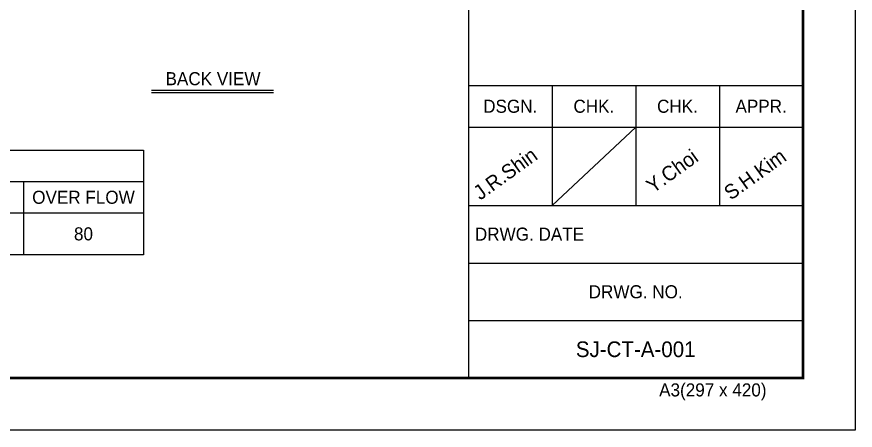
# Model space of a CAD drawing. Header units: millimetres. Extents: x 2340 to 31747, y 2051 to 22846.
# Drawn here: x 20516 to 31747, y 2051 to 7592 of the extents above; entities that cross this region are included whole.
import ezdxf
from ezdxf.enums import TextEntityAlignment as Align

# ---------------------------------------------------------------- set-up
doc = ezdxf.new("R2010")
doc.units = ezdxf.units.MM
for name, color, linetype in [('냉각탑_box', 1, 'Continuous'), ('냉각탑_form', 1, 'Continuous'), ('냉각탑_text', 3, 'Continuous')]:
    doc.layers.add(name, color=color, linetype=linetype)
doc.styles.add('돋움', font='Dotum.ttf')

# ---------------------------------------------------------------- blocks, each defined once
blk = doc.blocks.new('냉각탑form')
at = {"layer": 'Defpoints'}
blk.add_lwpolyline([(0, 297.07), (420.1, 297.07), (420.1, 0), (0, 0)], close=True, dxfattribs=at)
at = {"layer": '냉각탑_form'}
for p, q in [((346.08, 186.55), (346.08, 10)), ((346.08, 66.02), (410.1, 66.02)), ((362.09, 66.02), (362.09, 43.01)), ((378.09, 66.02), (378.09, 43.01)), ((394.1, 66.02), (394.1, 43.01)), ((346.08, 58.01), (410.1, 58.01)), ((378.09, 58.01), (362.09, 43.01)), ((346.08, 43.01), (410.1, 43.01)), ((346.08, 32.01), (410.1, 32.01)), ((346.08, 21.01), (410.1, 21.01))]:
    blk.add_line(p, q, dxfattribs=at)
at = {"layer": '냉각탑_form', "const_width": 0.5}
blk.add_lwpolyline([(10, 287.07), (10, 10), (410.1, 10), (410.1, 287.07)], close=True, dxfattribs=at)
at = {"layer": '냉각탑_form', "style": '돋움'}
for s, p in [('DSGN.', (354.09, 62.02)), ('CHK.', (370.09, 62.02)), ('CHK.', (386.09, 62.02)), ('APPR.', (402.1, 62.02)), ('DRWG. NO.', (378.09, 26.51))]:
    blk.add_text(s, height=2.501, dxfattribs=at).set_placement(p, align=Align.MIDDLE_CENTER)
for s, height, p in [('DRWG. DATE', 2.501, (347.32, 36.29)), ('A3(297 x 420)', 2.5006, (382.58, 6.47))]:
    blk.add_text(s, height=height, dxfattribs=at).set_placement(p)

msp = doc.modelspace()

# ---------------------------------------------------------------- linework, layer by layer
at = {"layer": '냉각탑_box'}
for p, q in [((22322.5, 6610.3), (23955.8, 6610.3)), ((22322.5, 6575.3), (23955.8, 6575.3)), ((16824.6, 5382.8), (22214.6, 5382.8)), ((20604.6, 5382.8), (20604.6, 4402.8)), ((7164.6, 4962.8), (22214.6, 4962.8))]:
    msp.add_line(p, q, dxfattribs=at)
msp.add_lwpolyline([(7164.6, 5802.8), (22214.6, 5802.8), (22214.6, 4402.8), (7164.6, 4402.8)], close=True, dxfattribs=at)

# ---------------------------------------------------------------- block references
at = {"layer": '냉각탑_form', "xscale": 70.00000000000001, "yscale": 70.00000000000001, "zscale": 70.00000000000001}
msp.add_blockref('냉각탑form', (2339.8, 2051.1), dxfattribs=at)

# ---------------------------------------------------------------- texts
at = {"layer": '냉각탑_text', "style": '돋움'}
for s, height, p in [('BACK VIEW', 175, (23144.7, 6762)), ('OVER FLOW', 175, (21409.6, 5172.8)), ('80', 175, (21409.6, 4682.8)), ('SJ-CT-A-001', 210.051, (28806.3, 3136.3))]:
    msp.add_text(s, height=height, dxfattribs=at).set_placement(p, align=Align.MIDDLE_CENTER)
for s, p in [('J.R.Shin', (26724.1, 5125.9)), ('Y.Choi', (29039.4, 5219.3)), ('S.H.Kim', (30080.6, 5125.9))]:
    msp.add_text(s, height=196.05, rotation=35.81856, dxfattribs=at).set_placement(p)

doc.saveas('drawing.dxf')
